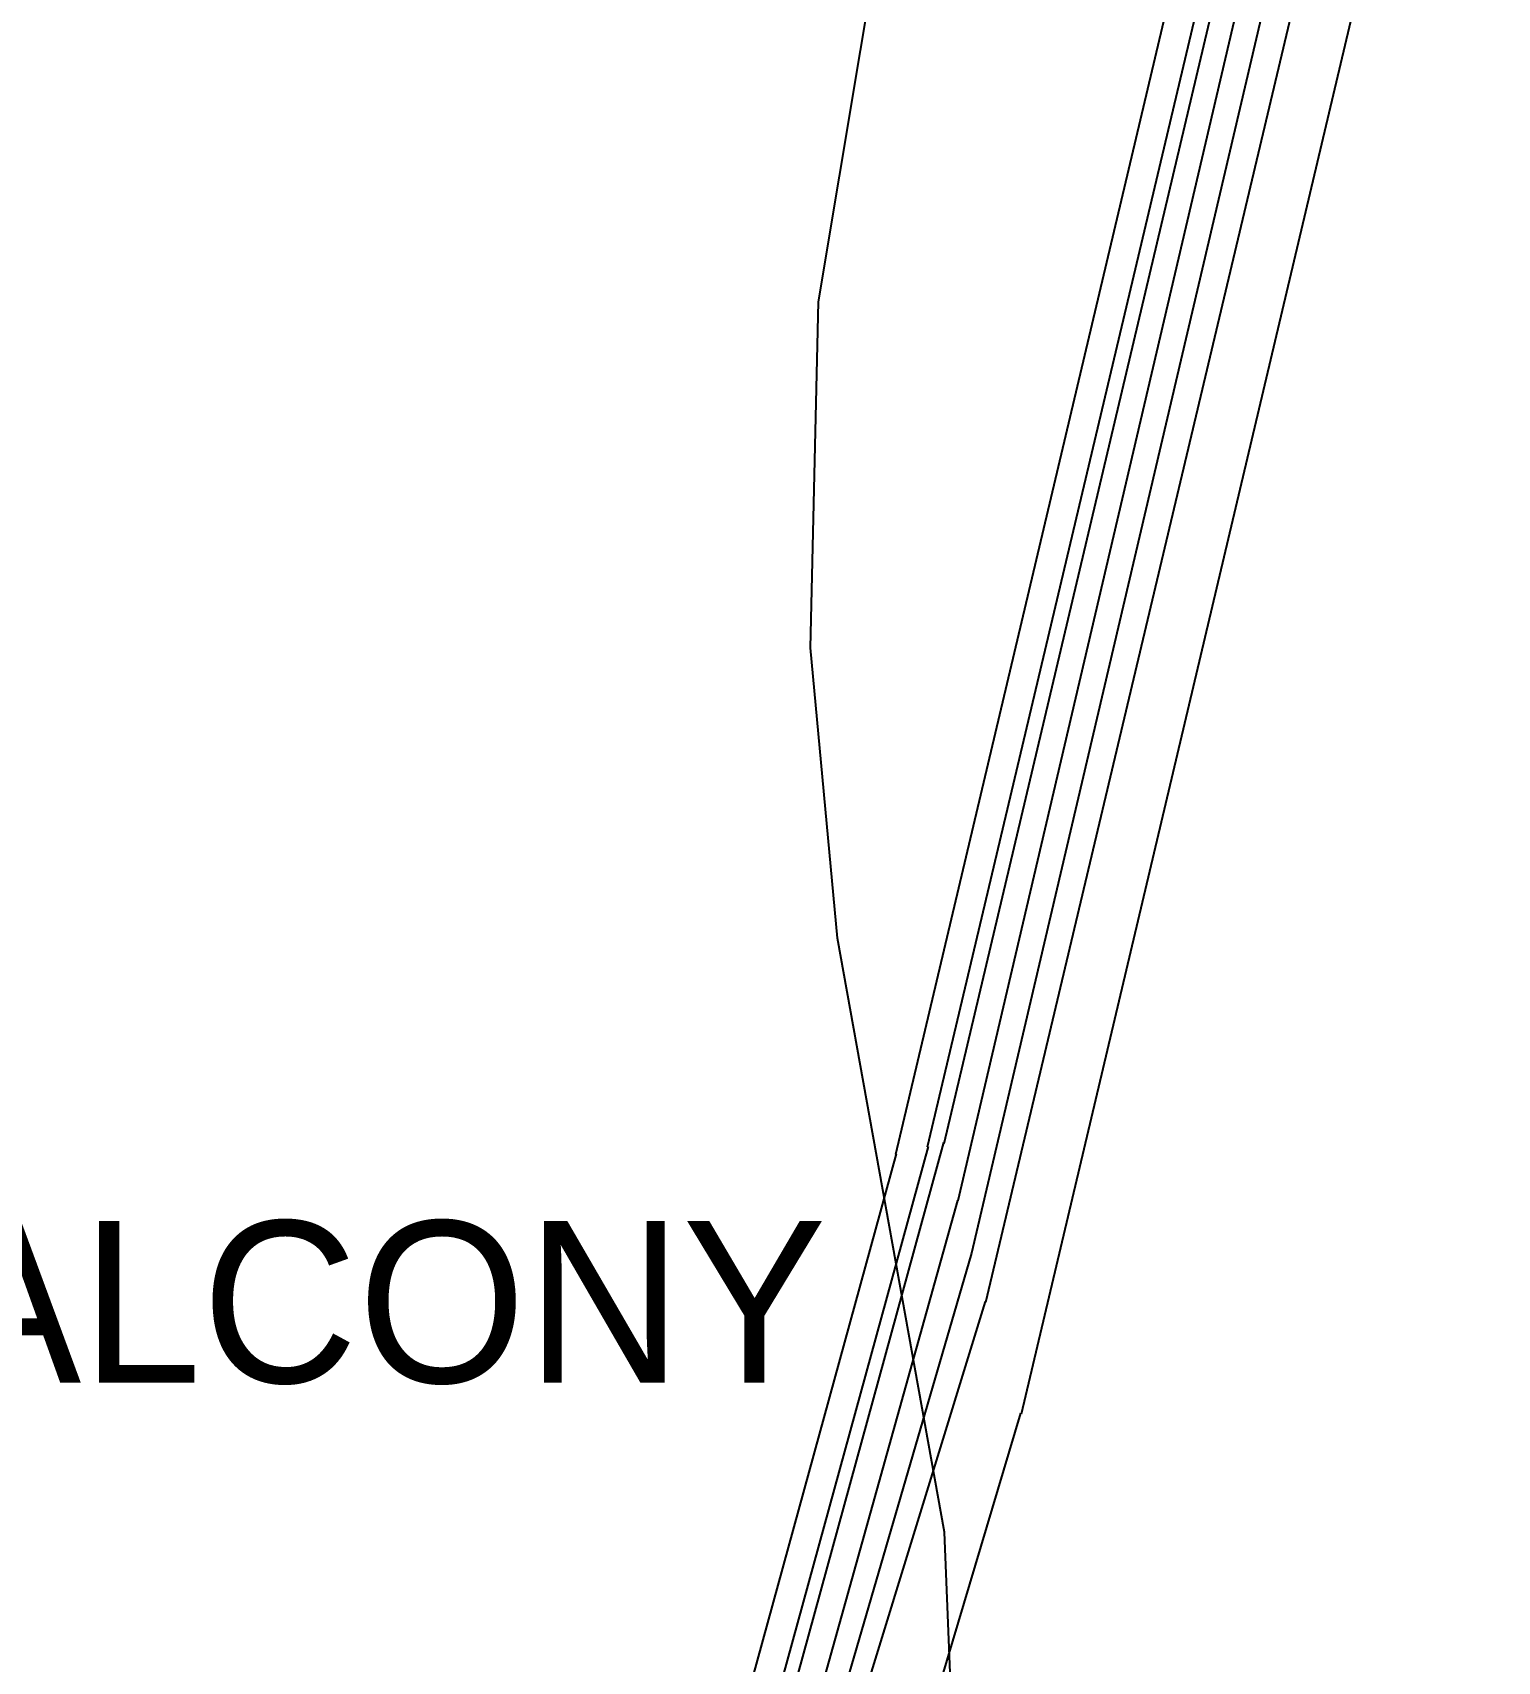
# Model space of a CAD drawing. Header units: feet. Extents: x -84 to 198, y -22 to 181.
# Drawn here: x 120.64 to 135.55, y 55.13 to 71.7 of the extents above; entities that cross this region are included whole.
import ezdxf
from ezdxf.enums import TextEntityAlignment as Align

# ---------------------------------------------------------------- set-up
doc = ezdxf.new("R2010")
doc.units = ezdxf.units.FT
for name, color, linetype in [('A-AREA-UNIDAD', 30, 'CONTINUOUS'), ('A-LINEA', 7, 'CONTINUOUS'), ('A-TEXTO-PDF', 3, 'CONTINUOUS')]:
    doc.layers.add(name, color=color, linetype=linetype)

msp = doc.modelspace()

# ---------------------------------------------------------------- linework, layer by layer
at = {"layer": 'A-AREA-UNIDAD'}
msp.add_lwpolyline([(124.96, 37.4044), (126.672, 40.2489), (128.032, 43.2), (129.152, 46.6844), (129.84, 50.3644), (130.048, 53.3333), (129.92, 56.4444), (128.832, 62.4889), (128.56, 65.44), (128.64, 68.96), (129.28, 72.8), (120.64, 74.7733), (120.608, 75.0044), (120.192, 75.1289), (118.848, 75.04), (104.4, 78.4889), (104.24, 78.0444), (102.912, 78.1333), (100.928, 78.6133), (100.832, 79.3244), (78.208, 84.6933)], dxfattribs=at)
at = {"layer": 'A-LINEA'}
for p, q in [((137.4552, 86.2021), (130.7014, 57.6475)), ((136.6481, 85.3763), (130.3393, 58.7828)), ((136.1961, 84.8822), (130.1969, 59.2823)), ((135.1305, 84.4107), (129.4217, 60.286)), ((135.8299, 84.4634), (130.0562, 59.815)), ((135.3873, 84.1983), (129.7465, 60.3608)), ((135.5209, 84.0963), (129.9154, 60.3967)), ((122.4044, 33.5503), (129.7576, 60.369)), ((122.5222, 33.4328), (129.9135, 60.4079)), ((122.1555, 33.7722), (129.4328, 60.2941)), ((122.1691, 31.562), (130.0559, 59.8186)), ((121.5643, 29.6064), (130.1983, 59.2834)), ((120.7285, 27.6071), (130.3389, 58.7925)), ((121.5473, 27.0062), (130.6986, 57.6547))]:
    msp.add_line(p, q, dxfattribs=at)

# ---------------------------------------------------------------- texts
at = {"layer": 'A-TEXTO-PDF'}
msp.add_text('BALCONY', height=1.646, dxfattribs=at).set_placement((123.4631, 57.9652), align=Align.CENTER)

doc.saveas('drawing.dxf')
